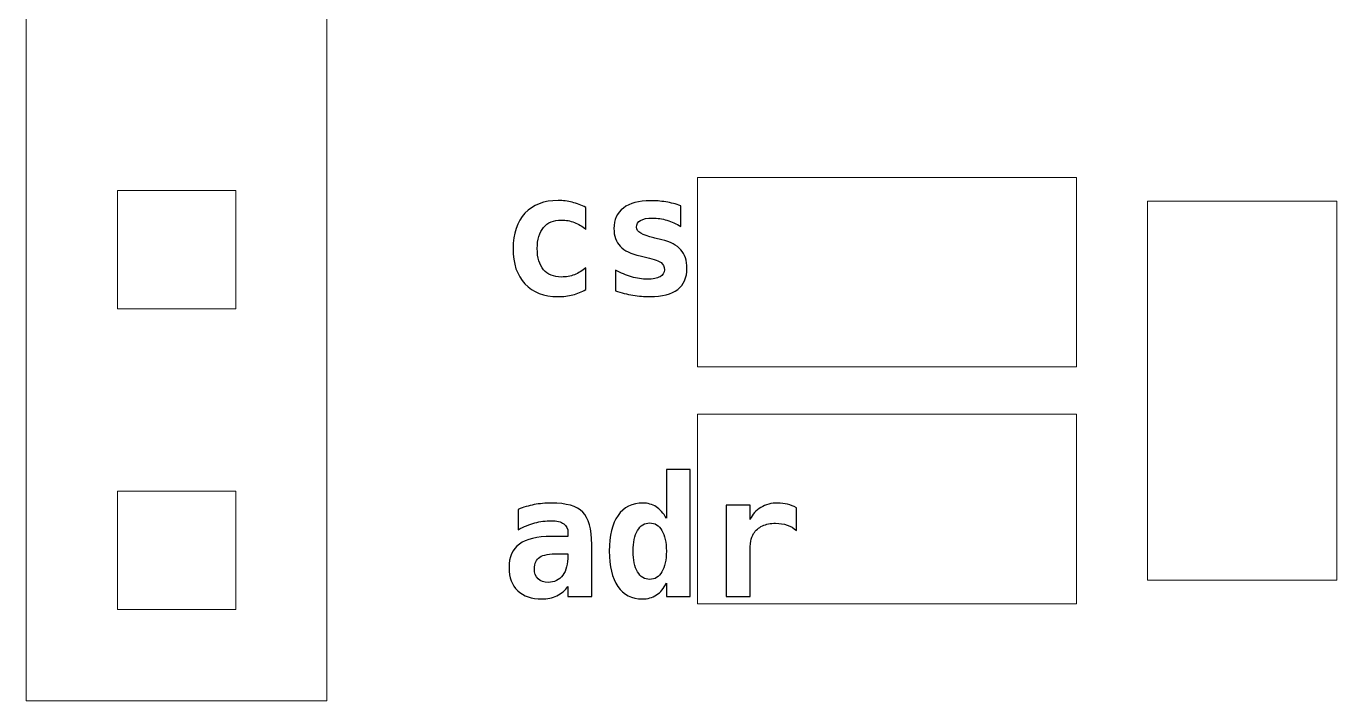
# Model space of a CAD drawing. Header units: centimetres. Extents: x -51.5 to -7.9, y -27.2 to 7.2.
# Drawn here: x -8.564 to -8.01, y -10.381 to -10.096 of the extents above; entities that cross this region are included whole.
import ezdxf

# ---------------------------------------------------------------- set-up
doc = ezdxf.new("R2010")
doc.units = ezdxf.units.CM
doc.header["$MEASUREMENT"] = 0
doc.layers.add('Layer 1', color=7, linetype='Continuous')

msp = doc.modelspace()

# ---------------------------------------------------------------- linework, layer by layer
at = {"layer": 'Layer 1', "lineweight": 18}
for points in [[(-8.28, -10.24), (-8.12, -10.24), (-8.12, -10.16), (-8.28, -10.16), (-8.28, -10.24)], [(-8.28, -10.34), (-8.12, -10.34), (-8.12, -10.26), (-8.28, -10.26), (-8.28, -10.34)]]:
    msp.add_lwpolyline(points, close=True, dxfattribs=at)
for points in [[(-8.56354, -10.381), (-8.56354, -10.381), (-8.56354, -9.619), (-8.56354, -9.619), (-8.56354, -9.619), (-8.56354, -9.619), (-8.43654, -9.619), (-8.43654, -9.619), (-8.43654, -9.619), (-8.43654, -9.619), (-8.43654, -10.381), (-8.43654, -10.381), (-8.43654, -10.381), (-8.43654, -10.381), (-8.56354, -10.381), (-8.56354, -10.381)], [(-8.52503, -10.2155), (-8.52503, -10.2155), (-8.52503, -10.1655), (-8.52503, -10.1655), (-8.52503, -10.1655), (-8.52503, -10.1655), (-8.47503, -10.1655), (-8.47503, -10.1655), (-8.47503, -10.1655), (-8.47503, -10.1655), (-8.47503, -10.2155), (-8.47503, -10.2155), (-8.47503, -10.2155), (-8.47503, -10.2155), (-8.52503, -10.2155), (-8.52503, -10.2155)], [(-8.09, -10.33), (-8.09, -10.33), (-8.09, -10.17), (-8.09, -10.17), (-8.09, -10.17), (-8.09, -10.17), (-8.01, -10.17), (-8.01, -10.17), (-8.01, -10.17), (-8.01, -10.17), (-8.01, -10.33), (-8.01, -10.33), (-8.01, -10.33), (-8.01, -10.33), (-8.09, -10.33), (-8.09, -10.33)], [(-8.52503, -10.3425), (-8.52503, -10.3425), (-8.52503, -10.2925), (-8.52503, -10.2925), (-8.52503, -10.2925), (-8.52503, -10.2925), (-8.47503, -10.2925), (-8.47503, -10.2925), (-8.47503, -10.2925), (-8.47503, -10.2925), (-8.47503, -10.3425), (-8.47503, -10.3425), (-8.47503, -10.3425), (-8.47503, -10.3425), (-8.52503, -10.3425), (-8.52503, -10.3425)]]:
    msp.add_open_spline(points, degree=3, knots=[0, 0, 0, 0, 0.2, 0.2, 0.2, 0.2, 0.4, 0.4, 0.4, 0.4, 0.6, 0.6, 0.6, 0.6, 1, 1, 1, 1], dxfattribs=at)
at = {"layer": 'Layer 1'}
for points, knots in [([(-8.32717, -10.20733), (-8.32886, -10.20832), (-8.3307, -10.20906), (-8.33265, -10.20956), (-8.33265, -10.20956), (-8.3346, -10.21005), (-8.3367, -10.2103), (-8.33895, -10.2103), (-8.33895, -10.2103), (-8.3449, -10.2103), (-8.34955, -10.20851), (-8.3529, -10.20492), (-8.3529, -10.20492), (-8.35625, -10.20135), (-8.35793, -10.19639), (-8.35793, -10.19005), (-8.35793, -10.19005), (-8.35793, -10.18368), (-8.35624, -10.17871), (-8.35287, -10.17511), (-8.35287, -10.17511), (-8.34949, -10.17153), (-8.34483, -10.16973), (-8.33888, -10.16973), (-8.33888, -10.16973), (-8.33681, -10.16973), (-8.33483, -10.16997), (-8.33291, -10.17045), (-8.33291, -10.17045), (-8.33099, -10.17094), (-8.32908, -10.17168), (-8.32717, -10.17269), (-8.32717, -10.17269), (-8.32717, -10.17269), (-8.32717, -10.18193), (-8.32717, -10.18193), (-8.32717, -10.18193), (-8.32864, -10.18066), (-8.33025, -10.17969), (-8.33202, -10.179), (-8.33202, -10.179), (-8.33377, -10.17832), (-8.33559, -10.17798), (-8.33747, -10.17798), (-8.33747, -10.17798), (-8.34075, -10.17798), (-8.34328, -10.17903), (-8.34505, -10.18112), (-8.34505, -10.18112), (-8.34682, -10.18321), (-8.3477, -10.18619), (-8.3477, -10.19005), (-8.3477, -10.19005), (-8.3477, -10.1939), (-8.34682, -10.19687), (-8.34505, -10.19894), (-8.34505, -10.19894), (-8.34328, -10.20101), (-8.34075, -10.20204), (-8.33747, -10.20204), (-8.33747, -10.20204), (-8.33552, -10.20204), (-8.3337, -10.20171), (-8.33199, -10.20107), (-8.33199, -10.20107), (-8.3303, -10.20041), (-8.32869, -10.19942), (-8.32717, -10.19809), (-8.32717, -10.19809), (-8.32717, -10.19809), (-8.32717, -10.20733), (-8.32717, -10.20733)], [0, 0, 0, 0, 0.052632, 0.052632, 0.052632, 0.052632, 0.105263, 0.105263, 0.105263, 0.105263, 0.157895, 0.157895, 0.157895, 0.157895, 0.210526, 0.210526, 0.210526, 0.210526, 0.263158, 0.263158, 0.263158, 0.263158, 0.315789, 0.315789, 0.315789, 0.315789, 0.368421, 0.368421, 0.368421, 0.368421, 0.421053, 0.421053, 0.421053, 0.421053, 0.473684, 0.473684, 0.473684, 0.473684, 0.526316, 0.526316, 0.526316, 0.526316, 0.578947, 0.578947, 0.578947, 0.578947, 0.631579, 0.631579, 0.631579, 0.631579, 0.684211, 0.684211, 0.684211, 0.684211, 0.736842, 0.736842, 0.736842, 0.736842, 0.789474, 0.789474, 0.789474, 0.789474, 0.842105, 0.842105, 0.842105, 0.842105, 0.894737, 0.894737, 0.894737, 0.894737, 1, 1, 1, 1]), ([(-8.28709, -10.17191), (-8.28709, -10.17191), (-8.28709, -10.18073), (-8.28709, -10.18073), (-8.28709, -10.18073), (-8.28895, -10.17955), (-8.29089, -10.17865), (-8.2929, -10.17804), (-8.2929, -10.17804), (-8.29491, -10.17744), (-8.29693, -10.17713), (-8.29895, -10.17713), (-8.29895, -10.17713), (-8.30121, -10.17713), (-8.30292, -10.17746), (-8.30406, -10.17811), (-8.30406, -10.17811), (-8.30521, -10.17877), (-8.30579, -10.17973), (-8.30579, -10.18102), (-8.30579, -10.18102), (-8.30579, -10.18285), (-8.30333, -10.18434), (-8.29841, -10.1855), (-8.29841, -10.1855), (-8.29841, -10.1855), (-8.29804, -10.18559), (-8.29804, -10.18559), (-8.29804, -10.18559), (-8.29804, -10.18559), (-8.29514, -10.18628), (-8.29514, -10.18628), (-8.29514, -10.18628), (-8.29146, -10.18715), (-8.28876, -10.18857), (-8.28705, -10.19051), (-8.28705, -10.19051), (-8.28534, -10.19245), (-8.28448, -10.19507), (-8.28448, -10.19837), (-8.28448, -10.19837), (-8.28448, -10.20235), (-8.28578, -10.20534), (-8.28838, -10.20732), (-8.28838, -10.20732), (-8.29099, -10.20931), (-8.29491, -10.2103), (-8.30014, -10.2103), (-8.30014, -10.2103), (-8.30246, -10.2103), (-8.30485, -10.2101), (-8.30727, -10.2097), (-8.30727, -10.2097), (-8.3097, -10.2093), (-8.31217, -10.2087), (-8.31468, -10.2079), (-8.31468, -10.2079), (-8.31468, -10.2079), (-8.31468, -10.19908), (-8.31468, -10.19908), (-8.31468, -10.19908), (-8.31246, -10.20034), (-8.31019, -10.2013), (-8.30788, -10.20196), (-8.30788, -10.20196), (-8.30558, -10.20263), (-8.30335, -10.20296), (-8.30119, -10.20296), (-8.30119, -10.20296), (-8.29883, -10.20296), (-8.29704, -10.20262), (-8.29583, -10.20192), (-8.29583, -10.20192), (-8.29462, -10.20124), (-8.294, -10.20024), (-8.294, -10.19894), (-8.294, -10.19894), (-8.294, -10.19764), (-8.29444, -10.19666), (-8.2953, -10.19597), (-8.2953, -10.19597), (-8.29616, -10.19528), (-8.2982, -10.19455), (-8.30145, -10.19376), (-8.30145, -10.19376), (-8.30145, -10.19376), (-8.30424, -10.19315), (-8.30424, -10.19315), (-8.30424, -10.19315), (-8.30809, -10.19227), (-8.3109, -10.19091), (-8.31267, -10.18905), (-8.31267, -10.18905), (-8.31443, -10.18719), (-8.31531, -10.1847), (-8.31531, -10.18158), (-8.31531, -10.18158), (-8.31531, -10.17785), (-8.31397, -10.17496), (-8.31128, -10.1729), (-8.31128, -10.1729), (-8.3086, -10.17083), (-8.30481, -10.1698), (-8.29994, -10.1698), (-8.29994, -10.1698), (-8.29776, -10.1698), (-8.29558, -10.16997), (-8.29342, -10.17033), (-8.29342, -10.17033), (-8.29124, -10.17068), (-8.28914, -10.17121), (-8.28709, -10.17191)], [0, 0, 0, 0, 0.034483, 0.034483, 0.034483, 0.034483, 0.068966, 0.068966, 0.068966, 0.068966, 0.103448, 0.103448, 0.103448, 0.103448, 0.137931, 0.137931, 0.137931, 0.137931, 0.172414, 0.172414, 0.172414, 0.172414, 0.206897, 0.206897, 0.206897, 0.206897, 0.241379, 0.241379, 0.241379, 0.241379, 0.275862, 0.275862, 0.275862, 0.275862, 0.310345, 0.310345, 0.310345, 0.310345, 0.344828, 0.344828, 0.344828, 0.344828, 0.37931, 0.37931, 0.37931, 0.37931, 0.413793, 0.413793, 0.413793, 0.413793, 0.448276, 0.448276, 0.448276, 0.448276, 0.482759, 0.482759, 0.482759, 0.482759, 0.517241, 0.517241, 0.517241, 0.517241, 0.551724, 0.551724, 0.551724, 0.551724, 0.586207, 0.586207, 0.586207, 0.586207, 0.62069, 0.62069, 0.62069, 0.62069, 0.655172, 0.655172, 0.655172, 0.655172, 0.689655, 0.689655, 0.689655, 0.689655, 0.724138, 0.724138, 0.724138, 0.724138, 0.758621, 0.758621, 0.758621, 0.758621, 0.793103, 0.793103, 0.793103, 0.793103, 0.827586, 0.827586, 0.827586, 0.827586, 0.862069, 0.862069, 0.862069, 0.862069, 0.896552, 0.896552, 0.896552, 0.896552, 0.931034, 0.931034, 0.931034, 0.931034, 1, 1, 1, 1]), ([(-8.29315, -10.30389), (-8.29315, -10.30389), (-8.29315, -10.28338), (-8.29315, -10.28338), (-8.29315, -10.28338), (-8.29315, -10.28338), (-8.28306, -10.28338), (-8.28306, -10.28338), (-8.28306, -10.28338), (-8.28306, -10.28338), (-8.28306, -10.33701), (-8.28306, -10.33701), (-8.28306, -10.33701), (-8.28306, -10.33701), (-8.29315, -10.33701), (-8.29315, -10.33701), (-8.29315, -10.33701), (-8.29315, -10.33701), (-8.29315, -10.33129), (-8.29315, -10.33129), (-8.29315, -10.33129), (-8.29424, -10.33352), (-8.29562, -10.33519), (-8.29734, -10.33632), (-8.29734, -10.33632), (-8.29905, -10.33743), (-8.30106, -10.338), (-8.30337, -10.338), (-8.30337, -10.338), (-8.30778, -10.338), (-8.31121, -10.33623), (-8.31364, -10.33269), (-8.31364, -10.33269), (-8.31607, -10.32915), (-8.31729, -10.32418), (-8.31729, -10.31775), (-8.31729, -10.31775), (-8.31729, -10.31122), (-8.31605, -10.30622), (-8.31358, -10.30273), (-8.31358, -10.30273), (-8.31112, -10.29924), (-8.3076, -10.2975), (-8.30303, -10.2975), (-8.30303, -10.2975), (-8.30096, -10.2975), (-8.29912, -10.29803), (-8.29747, -10.2991), (-8.29747, -10.2991), (-8.29584, -10.30017), (-8.29439, -10.30177), (-8.29315, -10.30389)], [0, 0, 0, 0, 0.071429, 0.071429, 0.071429, 0.071429, 0.142857, 0.142857, 0.142857, 0.142857, 0.214286, 0.214286, 0.214286, 0.214286, 0.285714, 0.285714, 0.285714, 0.285714, 0.357143, 0.357143, 0.357143, 0.357143, 0.428571, 0.428571, 0.428571, 0.428571, 0.5, 0.5, 0.5, 0.5, 0.571429, 0.571429, 0.571429, 0.571429, 0.642857, 0.642857, 0.642857, 0.642857, 0.714286, 0.714286, 0.714286, 0.714286, 0.785714, 0.785714, 0.785714, 0.785714, 0.857143, 0.857143, 0.857143, 0.857143, 1, 1, 1, 1]), ([(-8.3247, -10.31498), (-8.3247, -10.31498), (-8.3247, -10.33701), (-8.3247, -10.33701), (-8.3247, -10.33701), (-8.3247, -10.33701), (-8.33472, -10.33701), (-8.33472, -10.33701), (-8.33472, -10.33701), (-8.33472, -10.33701), (-8.33472, -10.33271), (-8.33472, -10.33271), (-8.33472, -10.33271), (-8.33593, -10.3344), (-8.33749, -10.3357), (-8.3394, -10.33662), (-8.3394, -10.33662), (-8.3413, -10.33754), (-8.34341, -10.338), (-8.3457, -10.338), (-8.3457, -10.338), (-8.35009, -10.338), (-8.35351, -10.33683), (-8.35596, -10.33452), (-8.35596, -10.33452), (-8.3584, -10.3322), (-8.35962, -10.32895), (-8.35962, -10.3248), (-8.35962, -10.3248), (-8.35962, -10.3203), (-8.35817, -10.31697), (-8.35525, -10.31483), (-8.35525, -10.31483), (-8.35233, -10.31268), (-8.34783, -10.31161), (-8.34173, -10.31161), (-8.34173, -10.31161), (-8.34173, -10.31161), (-8.33472, -10.31161), (-8.33472, -10.31161), (-8.33472, -10.31161), (-8.33472, -10.31161), (-8.33472, -10.30993), (-8.33472, -10.30993), (-8.33472, -10.30993), (-8.33472, -10.30829), (-8.3353, -10.30707), (-8.33649, -10.30623), (-8.33649, -10.30623), (-8.33768, -10.3054), (-8.33942, -10.30498), (-8.34173, -10.30498), (-8.34173, -10.30498), (-8.34414, -10.30498), (-8.34646, -10.30528), (-8.34873, -10.30588), (-8.34873, -10.30588), (-8.35099, -10.30649), (-8.35336, -10.30746), (-8.35581, -10.30879), (-8.35581, -10.30879), (-8.35581, -10.30879), (-8.35581, -10.30018), (-8.35581, -10.30018), (-8.35581, -10.30018), (-8.35359, -10.29926), (-8.35132, -10.29859), (-8.34903, -10.29815), (-8.34903, -10.29815), (-8.34672, -10.29772), (-8.34429, -10.2975), (-8.34173, -10.2975), (-8.34173, -10.2975), (-8.33545, -10.2975), (-8.33105, -10.29877), (-8.32851, -10.30132), (-8.32851, -10.30132), (-8.32597, -10.30387), (-8.3247, -10.30842), (-8.3247, -10.31498)], [0, 0, 0, 0, 0.047619, 0.047619, 0.047619, 0.047619, 0.095238, 0.095238, 0.095238, 0.095238, 0.142857, 0.142857, 0.142857, 0.142857, 0.190476, 0.190476, 0.190476, 0.190476, 0.238095, 0.238095, 0.238095, 0.238095, 0.285714, 0.285714, 0.285714, 0.285714, 0.333333, 0.333333, 0.333333, 0.333333, 0.380952, 0.380952, 0.380952, 0.380952, 0.428571, 0.428571, 0.428571, 0.428571, 0.47619, 0.47619, 0.47619, 0.47619, 0.52381, 0.52381, 0.52381, 0.52381, 0.571429, 0.571429, 0.571429, 0.571429, 0.619048, 0.619048, 0.619048, 0.619048, 0.666667, 0.666667, 0.666667, 0.666667, 0.714286, 0.714286, 0.714286, 0.714286, 0.761905, 0.761905, 0.761905, 0.761905, 0.809524, 0.809524, 0.809524, 0.809524, 0.857143, 0.857143, 0.857143, 0.857143, 0.904762, 0.904762, 0.904762, 0.904762, 1, 1, 1, 1]), ([(-8.23826, -10.30907), (-8.23936, -10.30806), (-8.24065, -10.30729), (-8.24214, -10.30679), (-8.24214, -10.30679), (-8.24362, -10.30628), (-8.24524, -10.30603), (-8.24702, -10.30603), (-8.24702, -10.30603), (-8.24915, -10.30603), (-8.25101, -10.30641), (-8.25261, -10.30715), (-8.25261, -10.30715), (-8.25421, -10.3079), (-8.25545, -10.30899), (-8.25632, -10.31041), (-8.25632, -10.31041), (-8.25687, -10.31128), (-8.25726, -10.31234), (-8.25747, -10.31358), (-8.25747, -10.31358), (-8.25769, -10.31482), (-8.2578, -10.3167), (-8.2578, -10.31923), (-8.2578, -10.31923), (-8.2578, -10.31923), (-8.2578, -10.33701), (-8.2578, -10.33701), (-8.2578, -10.33701), (-8.2578, -10.33701), (-8.26789, -10.33701), (-8.26789, -10.33701), (-8.26789, -10.33701), (-8.26789, -10.33701), (-8.26789, -10.29841), (-8.26789, -10.29841), (-8.26789, -10.29841), (-8.26789, -10.29841), (-8.2578, -10.29841), (-8.2578, -10.29841), (-8.2578, -10.29841), (-8.2578, -10.29841), (-8.2578, -10.30442), (-8.2578, -10.30442), (-8.2578, -10.30442), (-8.25681, -10.30221), (-8.2553, -10.30051), (-8.25325, -10.29931), (-8.25325, -10.29931), (-8.2512, -10.2981), (-8.24882, -10.2975), (-8.24608, -10.2975), (-8.24608, -10.2975), (-8.2447, -10.2975), (-8.24335, -10.29766), (-8.24203, -10.298), (-8.24203, -10.298), (-8.24071, -10.29833), (-8.23945, -10.29883), (-8.23826, -10.29947), (-8.23826, -10.29947), (-8.23826, -10.29947), (-8.23826, -10.30907), (-8.23826, -10.30907)], [0, 0, 0, 0, 0.058824, 0.058824, 0.058824, 0.058824, 0.117647, 0.117647, 0.117647, 0.117647, 0.176471, 0.176471, 0.176471, 0.176471, 0.235294, 0.235294, 0.235294, 0.235294, 0.294118, 0.294118, 0.294118, 0.294118, 0.352941, 0.352941, 0.352941, 0.352941, 0.411765, 0.411765, 0.411765, 0.411765, 0.470588, 0.470588, 0.470588, 0.470588, 0.529412, 0.529412, 0.529412, 0.529412, 0.588235, 0.588235, 0.588235, 0.588235, 0.647059, 0.647059, 0.647059, 0.647059, 0.705882, 0.705882, 0.705882, 0.705882, 0.764706, 0.764706, 0.764706, 0.764706, 0.823529, 0.823529, 0.823529, 0.823529, 0.882353, 0.882353, 0.882353, 0.882353, 1, 1, 1, 1]), ([(-8.3072, -10.31782), (-8.3072, -10.32153), (-8.30657, -10.32446), (-8.30534, -10.32657), (-8.30534, -10.32657), (-8.3041, -10.32868), (-8.30239, -10.32974), (-8.30021, -10.32974), (-8.30021, -10.32974), (-8.29803, -10.32974), (-8.29631, -10.32868), (-8.29505, -10.32657), (-8.29505, -10.32657), (-8.29379, -10.32446), (-8.29315, -10.32153), (-8.29315, -10.31782), (-8.29315, -10.31782), (-8.29315, -10.31409), (-8.29379, -10.31117), (-8.29505, -10.30907), (-8.29505, -10.30907), (-8.29631, -10.30695), (-8.29803, -10.30589), (-8.30021, -10.30589), (-8.30021, -10.30589), (-8.30239, -10.30589), (-8.3041, -10.30695), (-8.30534, -10.30907), (-8.30534, -10.30907), (-8.30657, -10.31117), (-8.3072, -10.31409), (-8.3072, -10.31782)], [0, 0, 0, 0, 0.111111, 0.111111, 0.111111, 0.111111, 0.222222, 0.222222, 0.222222, 0.222222, 0.333333, 0.333333, 0.333333, 0.333333, 0.444444, 0.444444, 0.444444, 0.444444, 0.555556, 0.555556, 0.555556, 0.555556, 0.666667, 0.666667, 0.666667, 0.666667, 0.777778, 0.777778, 0.777778, 0.777778, 1, 1, 1, 1]), ([(-8.33875, -10.31888), (-8.34253, -10.31888), (-8.34516, -10.31936), (-8.34665, -10.32032), (-8.34665, -10.32032), (-8.34815, -10.32129), (-8.3489, -10.32295), (-8.3489, -10.32529), (-8.3489, -10.32529), (-8.3489, -10.32704), (-8.34838, -10.32843), (-8.34735, -10.32946), (-8.34735, -10.32946), (-8.34631, -10.33049), (-8.34491, -10.33101), (-8.34314, -10.33101), (-8.34314, -10.33101), (-8.34047, -10.33101), (-8.3384, -10.33), (-8.33693, -10.32799), (-8.33693, -10.32799), (-8.33546, -10.32598), (-8.33472, -10.32317), (-8.33472, -10.31957), (-8.33472, -10.31957), (-8.33472, -10.31957), (-8.33472, -10.31888), (-8.33472, -10.31888), (-8.33472, -10.31888), (-8.33472, -10.31888), (-8.33875, -10.31888), (-8.33875, -10.31888)], [0, 0, 0, 0, 0.111111, 0.111111, 0.111111, 0.111111, 0.222222, 0.222222, 0.222222, 0.222222, 0.333333, 0.333333, 0.333333, 0.333333, 0.444444, 0.444444, 0.444444, 0.444444, 0.555556, 0.555556, 0.555556, 0.555556, 0.666667, 0.666667, 0.666667, 0.666667, 0.777778, 0.777778, 0.777778, 0.777778, 1, 1, 1, 1])]:
    msp.add_open_spline(points, degree=3, knots=knots, dxfattribs=at)

doc.saveas('drawing.dxf')
